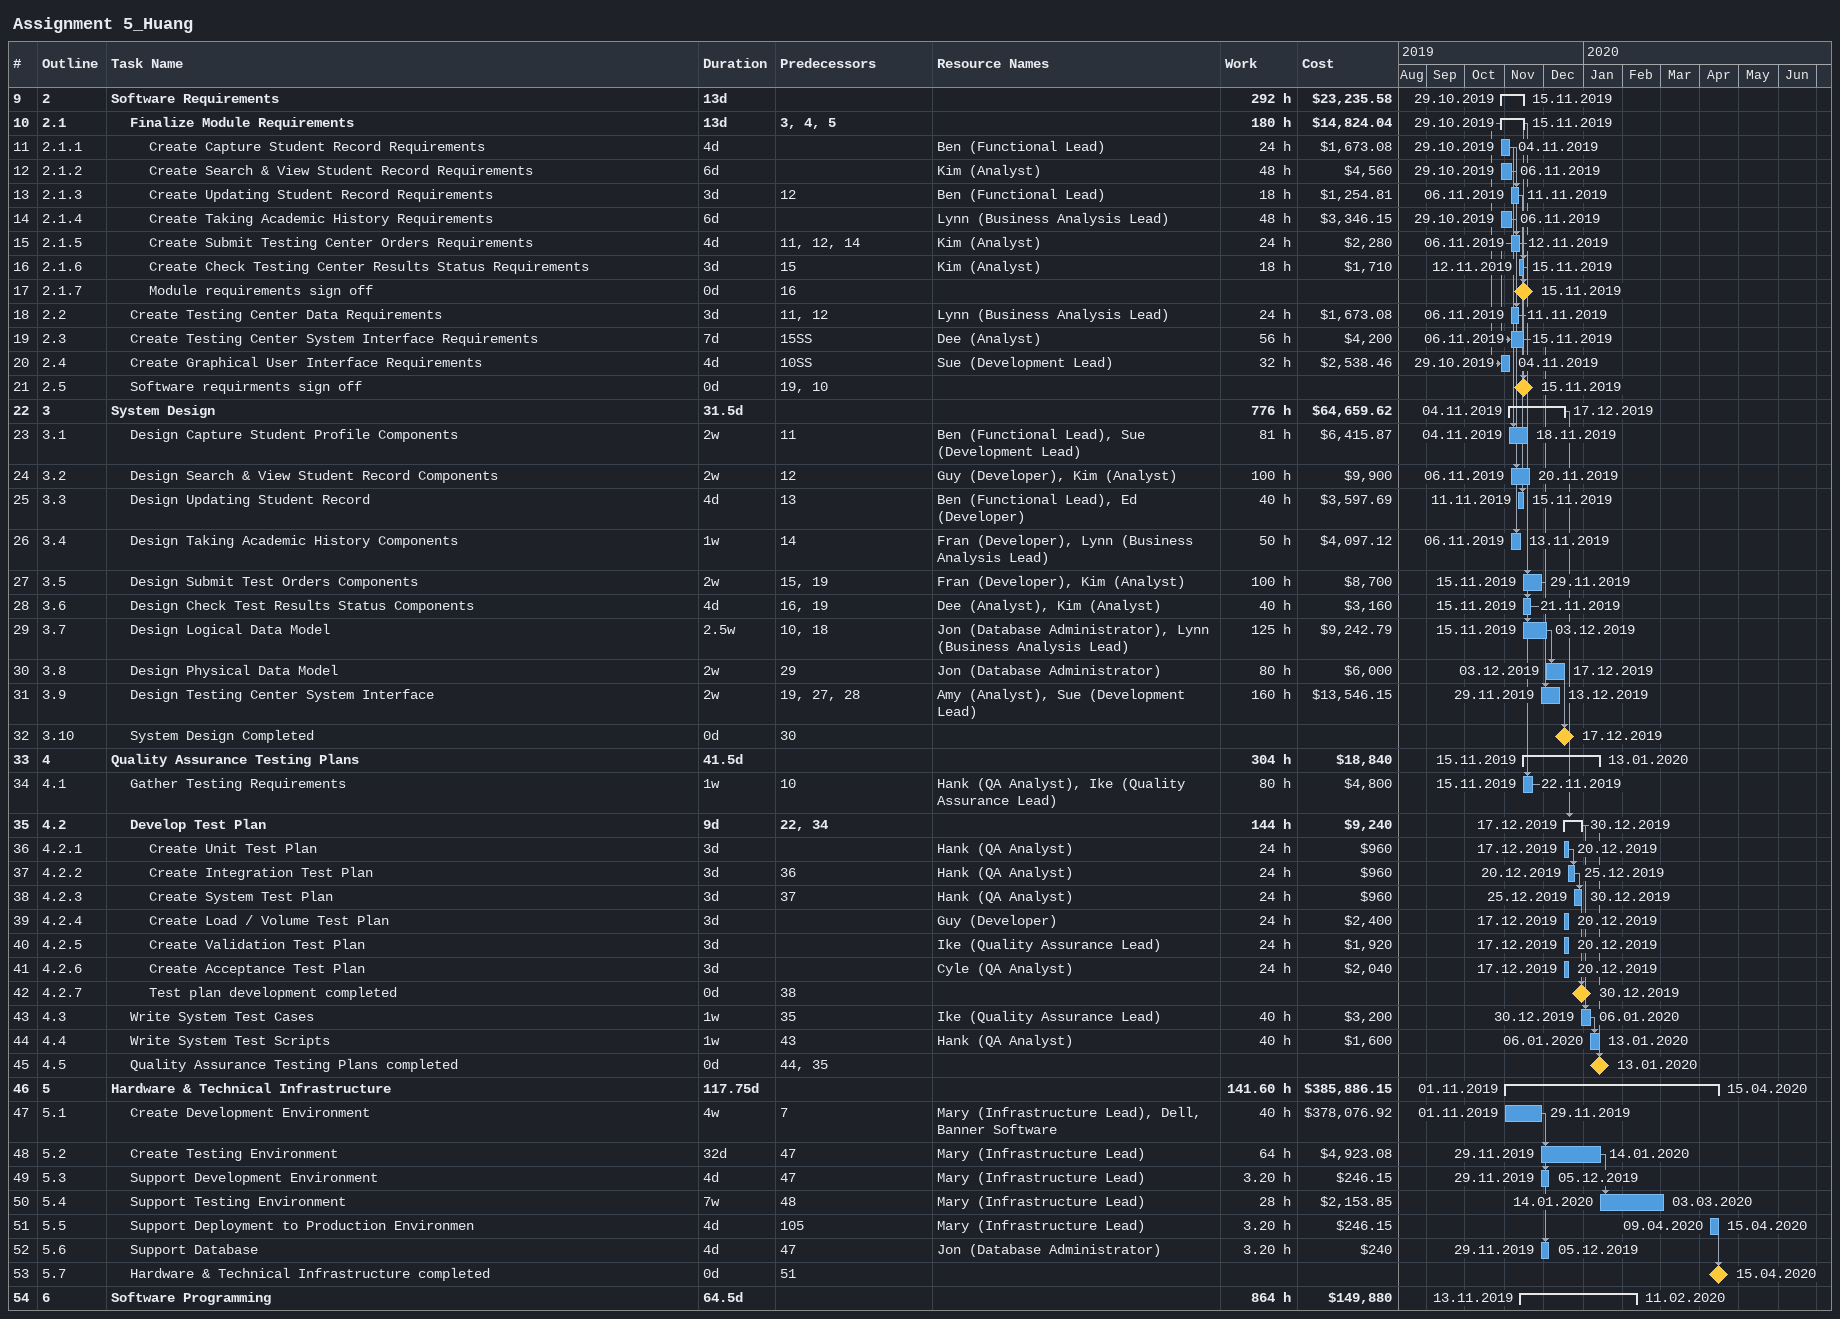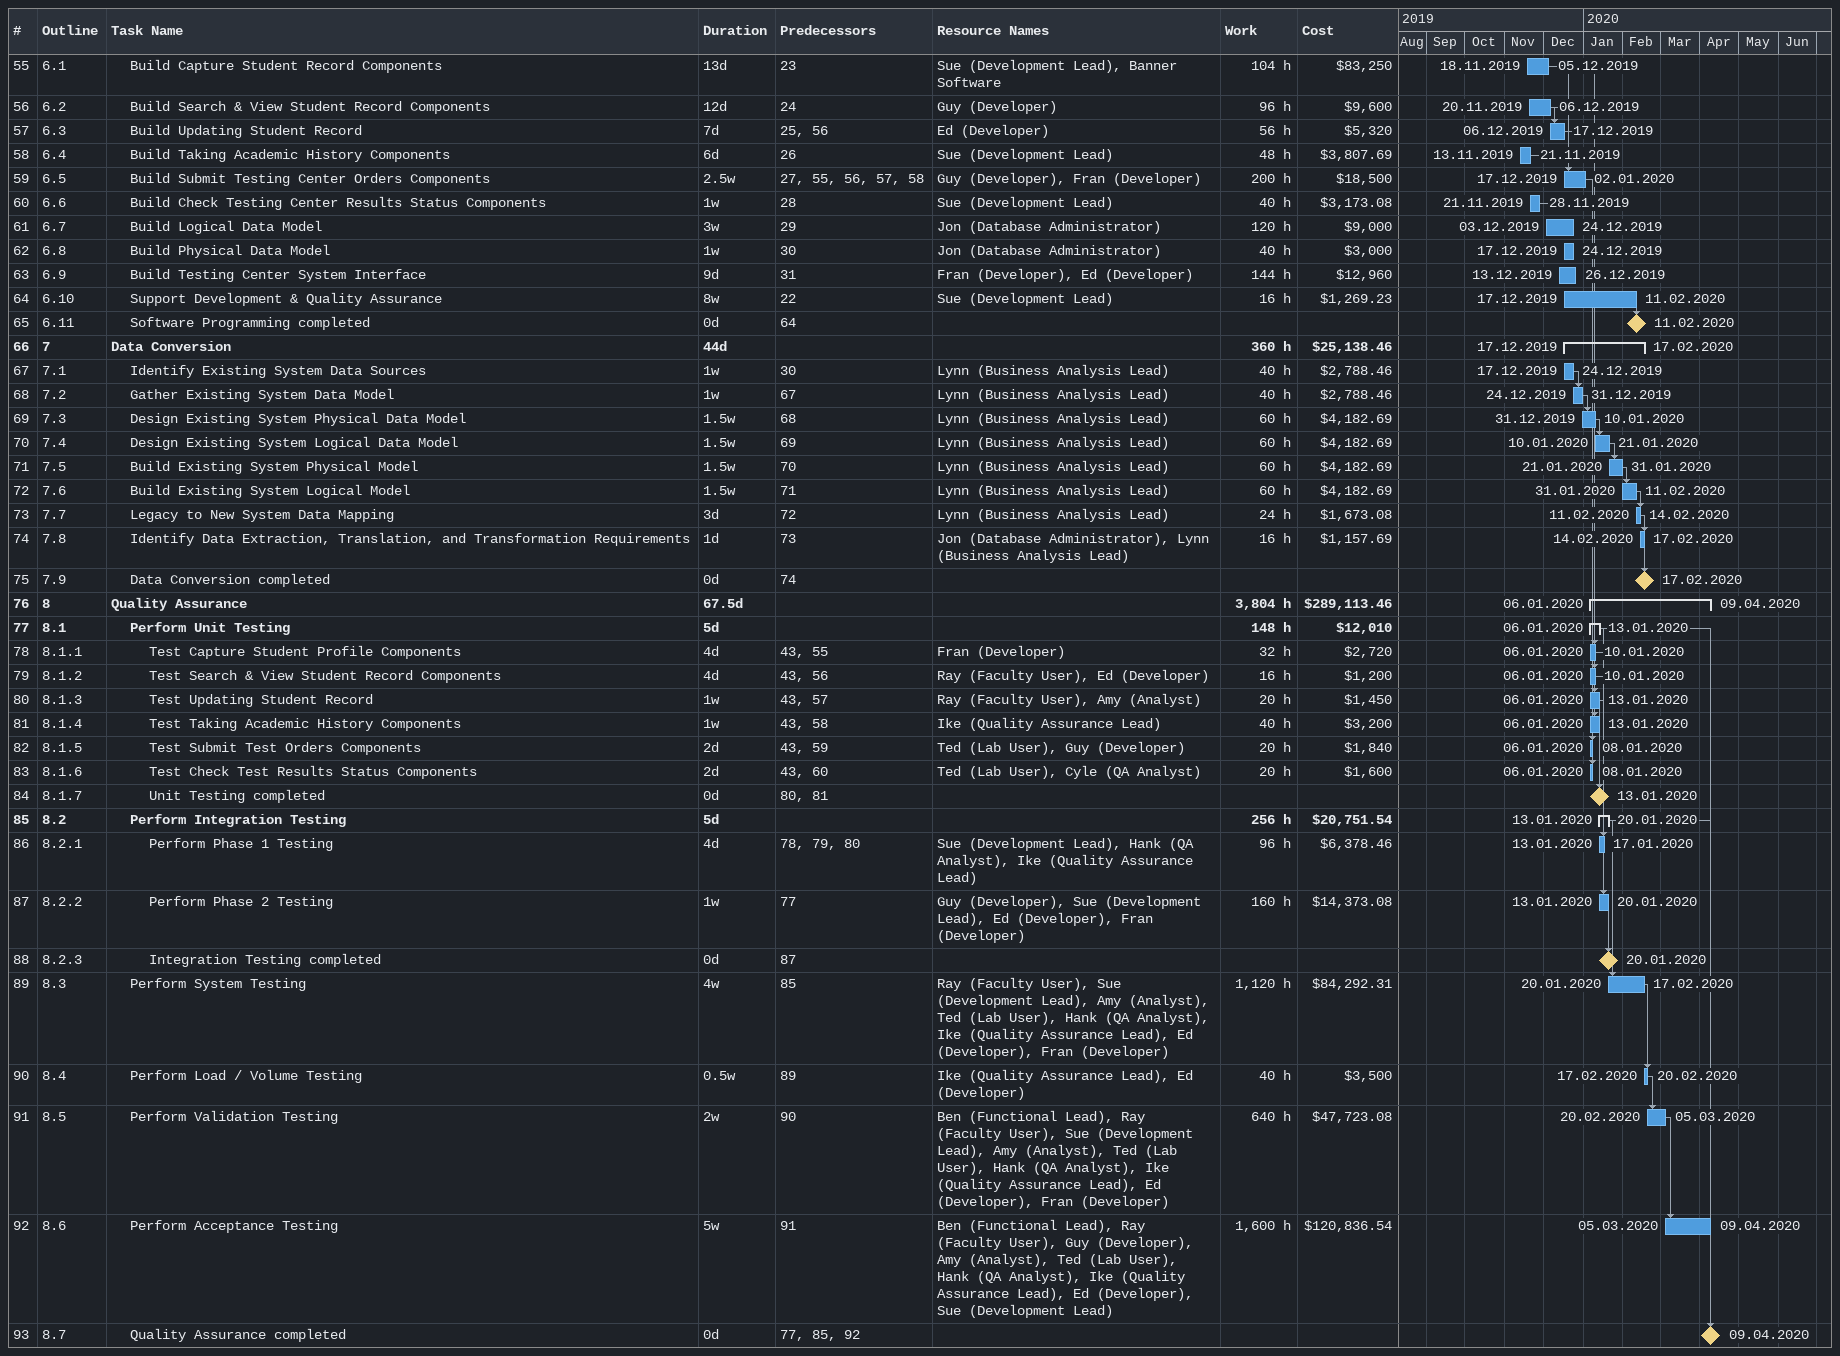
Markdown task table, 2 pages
Assignment 5_Huang

| ID | WBS | Task | Duration | Start | Finish | Predecessors | Resources | Work (h) | Cost ($) |
|---|---|---|---|---|---|---|---|---|---|
| 9 | 2 | **Software Requirements** | 13d | 2019-10-29 | 2019-11-15 |  |  | 292 | 23235.58 |
| 10 | 2.1 | **Finalize Module Requirements** | 13d | 2019-10-29 | 2019-11-15 | 3, 4, 5 |  | 180 | 14824.04 |
| 11 | 2.1.1 | Create Capture Student Record Requirements | 4d | 2019-10-29 | 2019-11-04 |  | Ben (Functional Lead) | 24 | 1673.08 |
| 12 | 2.1.2 | Create Search & View Student Record Requirements | 6d | 2019-10-29 | 2019-11-06 |  | Kim (Analyst) | 48 | 4560 |
| 13 | 2.1.3 | Create Updating Student Record Requirements | 3d | 2019-11-06 | 2019-11-11 | 12 | Ben (Functional Lead) | 18 | 1254.81 |
| 14 | 2.1.4 | Create Taking Academic History Requirements | 6d | 2019-10-29 | 2019-11-06 |  | Lynn (Business Analysis Lead) | 48 | 3346.15 |
| 15 | 2.1.5 | Create Submit Testing Center Orders Requirements | 4d | 2019-11-06 | 2019-11-12 | 11, 12, 14 | Kim (Analyst) | 24 | 2280 |
| 16 | 2.1.6 | Create Check Testing Center Results Status Requirements | 3d | 2019-11-12 | 2019-11-15 | 15 | Kim (Analyst) | 18 | 1710 |
| 17 | 2.1.7 | Module requirements sign off | 0d | 2019-11-15 | 2019-11-15 | 16 |  |  |  |
| 18 | 2.2 | Create Testing Center Data Requirements | 3d | 2019-11-06 | 2019-11-11 | 11, 12 | Lynn (Business Analysis Lead) | 24 | 1673.08 |
| 19 | 2.3 | Create Testing Center System Interface Requirements | 7d | 2019-11-06 | 2019-11-15 | 15SS | Dee (Analyst) | 56 | 4200 |
| 20 | 2.4 | Create Graphical User Interface Requirements | 4d | 2019-10-29 | 2019-11-04 | 10SS | Sue (Development Lead) | 32 | 2538.46 |
| 21 | 2.5 | Software requirments sign off | 0d | 2019-11-15 | 2019-11-15 | 19, 10 |  |  |  |
| 22 | 3 | **System Design** | 31.5d | 2019-11-04 | 2019-12-17 |  |  | 776 | 64659.62 |
| 23 | 3.1 | Design Capture Student Profile Components | 2w | 2019-11-04 | 2019-11-18 | 11 | Ben (Functional Lead), Sue (Development Lead) | 81 | 6415.87 |
| 24 | 3.2 | Design Search & View Student Record Components | 2w | 2019-11-06 | 2019-11-20 | 12 | Guy (Developer), Kim (Analyst) | 100 | 9900 |
| 25 | 3.3 | Design Updating Student Record | 4d | 2019-11-11 | 2019-11-15 | 13 | Ben (Functional Lead), Ed (Developer) | 40 | 3597.69 |
| 26 | 3.4 | Design Taking Academic History Components | 1w | 2019-11-06 | 2019-11-13 | 14 | Fran (Developer), Lynn (Business Analysis Lead) | 50 | 4097.12 |
| 27 | 3.5 | Design Submit Test Orders Components | 2w | 2019-11-15 | 2019-11-29 | 15, 19 | Fran (Developer), Kim (Analyst) | 100 | 8700 |
| 28 | 3.6 | Design Check Test Results Status Components | 4d | 2019-11-15 | 2019-11-21 | 16, 19 | Dee (Analyst), Kim (Analyst) | 40 | 3160 |
| 29 | 3.7 | Design Logical Data Model | 2.5w | 2019-11-15 | 2019-12-03 | 10, 18 | Jon (Database Administrator), Lynn (Business Analysis Lead) | 125 | 9242.79 |
| 30 | 3.8 | Design Physical Data Model | 2w | 2019-12-03 | 2019-12-17 | 29 | Jon (Database Administrator) | 80 | 6000 |
| 31 | 3.9 | Design Testing Center System Interface | 2w | 2019-11-29 | 2019-12-13 | 19, 27, 28 | Amy (Analyst), Sue (Development Lead) | 160 | 13546.15 |
| 32 | 3.10 | System Design Completed | 0d | 2019-12-17 | 2019-12-17 | 30 |  |  |  |
| 33 | 4 | **Quality Assurance Testing Plans** | 41.5d | 2019-11-15 | 2020-01-13 |  |  | 304 | 18840 |
| 34 | 4.1 | Gather Testing Requirements | 1w | 2019-11-15 | 2019-11-22 | 10 | Hank (QA Analyst), Ike (Quality Assurance Lead) | 80 | 4800 |
| 35 | 4.2 | **Develop Test Plan** | 9d | 2019-12-17 | 2019-12-30 | 22, 34 |  | 144 | 9240 |
| 36 | 4.2.1 | Create Unit Test Plan | 3d | 2019-12-17 | 2019-12-20 |  | Hank (QA Analyst) | 24 | 960 |
| 37 | 4.2.2 | Create Integration Test Plan | 3d | 2019-12-20 | 2019-12-25 | 36 | Hank (QA Analyst) | 24 | 960 |
| 38 | 4.2.3 | Create System Test Plan | 3d | 2019-12-25 | 2019-12-30 | 37 | Hank (QA Analyst) | 24 | 960 |
| 39 | 4.2.4 | Create Load / Volume Test Plan | 3d | 2019-12-17 | 2019-12-20 |  | Guy (Developer) | 24 | 2400 |
| 40 | 4.2.5 | Create Validation Test Plan | 3d | 2019-12-17 | 2019-12-20 |  | Ike (Quality Assurance Lead) | 24 | 1920 |
| 41 | 4.2.6 | Create Acceptance Test Plan | 3d | 2019-12-17 | 2019-12-20 |  | Cyle (QA Analyst) | 24 | 2040 |
| 42 | 4.2.7 | Test plan development completed | 0d | 2019-12-30 | 2019-12-30 | 38 |  |  |  |
| 43 | 4.3 | Write System Test Cases | 1w | 2019-12-30 | 2020-01-06 | 35 | Ike (Quality Assurance Lead) | 40 | 3200 |
| 44 | 4.4 | Write System Test Scripts | 1w | 2020-01-06 | 2020-01-13 | 43 | Hank (QA Analyst) | 40 | 1600 |
| 45 | 4.5 | Quality Assurance Testing Plans completed | 0d | 2020-01-13 | 2020-01-13 | 44, 35 |  |  |  |
| 46 | 5 | **Hardware & Technical Infrastructure** | 117.75d | 2019-11-01 | 2020-04-15 |  |  | 141.60 | 385886.15 |
| 47 | 5.1 | Create Development Environment | 4w | 2019-11-01 | 2019-11-29 | 7 | Mary (Infrastructure Lead), Dell, Banner Software | 40 | 378076.92 |
| 48 | 5.2 | Create Testing Environment | 32d | 2019-11-29 | 2020-01-14 | 47 | Mary (Infrastructure Lead) | 64 | 4923.08 |
| 49 | 5.3 | Support Development Environment | 4d | 2019-11-29 | 2019-12-05 | 47 | Mary (Infrastructure Lead) | 3.20 | 246.15 |
| 50 | 5.4 | Support Testing Environment | 7w | 2020-01-14 | 2020-03-03 | 48 | Mary (Infrastructure Lead) | 28 | 2153.85 |
| 51 | 5.5 | Support Deployment to Production Environmen | 4d | 2020-04-09 | 2020-04-15 | 105 | Mary (Infrastructure Lead) | 3.20 | 246.15 |
| 52 | 5.6 | Support Database | 4d | 2019-11-29 | 2019-12-05 | 47 | Jon (Database Administrator) | 3.20 | 240 |
| 53 | 5.7 | Hardware & Technical Infrastructure completed | 0d | 2020-04-15 | 2020-04-15 | 51 |  |  |  |
| 54 | 6 | **Software Programming** | 64.5d | 2019-11-13 | 2020-02-11 |  |  | 864 | 149880 |
| 55 | 6.1 | Build Capture Student Record Components | 13d | 2019-11-18 | 2019-12-05 | 23 | Sue (Development Lead), Banner Software | 104 | 83250 |
| 56 | 6.2 | Build Search & View Student Record Components | 12d | 2019-11-20 | 2019-12-06 | 24 | Guy (Developer) | 96 | 9600 |
| 57 | 6.3 | Build Updating Student Record | 7d | 2019-12-06 | 2019-12-17 | 25, 56 | Ed (Developer) | 56 | 5320 |
| 58 | 6.4 | Build Taking Academic History Components | 6d | 2019-11-13 | 2019-11-21 | 26 | Sue (Development Lead) | 48 | 3807.69 |
| 59 | 6.5 | Build Submit Testing Center Orders Components | 2.5w | 2019-12-17 | 2020-01-02 | 27, 55, 56, 57, 58 | Guy (Developer), Fran (Developer) | 200 | 18500 |
| 60 | 6.6 | Build Check Testing Center Results Status Components | 1w | 2019-11-21 | 2019-11-28 | 28 | Sue (Development Lead) | 40 | 3173.08 |
| 61 | 6.7 | Build Logical Data Model | 3w | 2019-12-03 | 2019-12-24 | 29 | Jon (Database Administrator) | 120 | 9000 |
| 62 | 6.8 | Build Physical Data Model | 1w | 2019-12-17 | 2019-12-24 | 30 | Jon (Database Administrator) | 40 | 3000 |
| 63 | 6.9 | Build Testing Center System Interface | 9d | 2019-12-13 | 2019-12-26 | 31 | Fran (Developer), Ed (Developer) | 144 | 12960 |
| 64 | 6.10 | Support Development & Quality Assurance | 8w | 2019-12-17 | 2020-02-11 | 22 | Sue (Development Lead) | 16 | 1269.23 |
| 65 | 6.11 | Software Programming completed | 0d | 2020-02-11 | 2020-02-11 | 64 |  |  |  |
| 66 | 7 | **Data Conversion** | 44d | 2019-12-17 | 2020-02-17 |  |  | 360 | 25138.46 |
| 67 | 7.1 | Identify Existing System Data Sources | 1w | 2019-12-17 | 2019-12-24 | 30 | Lynn (Business Analysis Lead) | 40 | 2788.46 |
| 68 | 7.2 | Gather Existing System Data Model | 1w | 2019-12-24 | 2019-12-31 | 67 | Lynn (Business Analysis Lead) | 40 | 2788.46 |
| 69 | 7.3 | Design Existing System Physical Data Model | 1.5w | 2019-12-31 | 2020-01-10 | 68 | Lynn (Business Analysis Lead) | 60 | 4182.69 |
| 70 | 7.4 | Design Existing System Logical Data Model | 1.5w | 2020-01-10 | 2020-01-21 | 69 | Lynn (Business Analysis Lead) | 60 | 4182.69 |
| 71 | 7.5 | Build Existing System Physical Model | 1.5w | 2020-01-21 | 2020-01-31 | 70 | Lynn (Business Analysis Lead) | 60 | 4182.69 |
| 72 | 7.6 | Build Existing System Logical Model | 1.5w | 2020-01-31 | 2020-02-11 | 71 | Lynn (Business Analysis Lead) | 60 | 4182.69 |
| 73 | 7.7 | Legacy to New System Data Mapping | 3d | 2020-02-11 | 2020-02-14 | 72 | Lynn (Business Analysis Lead) | 24 | 1673.08 |
| 74 | 7.8 | Identify Data Extraction, Translation, and Transformation Requirements | 1d | 2020-02-14 | 2020-02-17 | 73 | Jon (Database Administrator), Lynn (Business Analysis Lead) | 16 | 1157.69 |
| 75 | 7.9 | Data Conversion completed | 0d | 2020-02-17 | 2020-02-17 | 74 |  |  |  |
| 76 | 8 | **Quality Assurance** | 67.5d | 2020-01-06 | 2020-04-09 |  |  | 3804 | 289113.46 |
| 77 | 8.1 | **Perform Unit Testing** | 5d | 2020-01-06 | 2020-01-13 |  |  | 148 | 12010 |
| 78 | 8.1.1 | Test Capture Student Profile Components | 4d | 2020-01-06 | 2020-01-10 | 43, 55 | Fran (Developer) | 32 | 2720 |
| 79 | 8.1.2 | Test Search & View Student Record Components | 4d | 2020-01-06 | 2020-01-10 | 43, 56 | Ray (Faculty User), Ed (Developer) | 16 | 1200 |
| 80 | 8.1.3 | Test Updating Student Record | 1w | 2020-01-06 | 2020-01-13 | 43, 57 | Ray (Faculty User), Amy (Analyst) | 20 | 1450 |
| 81 | 8.1.4 | Test Taking Academic History Components | 1w | 2020-01-06 | 2020-01-13 | 43, 58 | Ike (Quality Assurance Lead) | 40 | 3200 |
| 82 | 8.1.5 | Test Submit Test Orders Components | 2d | 2020-01-06 | 2020-01-08 | 43, 59 | Ted (Lab User), Guy (Developer) | 20 | 1840 |
| 83 | 8.1.6 | Test Check Test Results Status Components | 2d | 2020-01-06 | 2020-01-08 | 43, 60 | Ted (Lab User), Cyle (QA Analyst) | 20 | 1600 |
| 84 | 8.1.7 | Unit Testing completed | 0d | 2020-01-13 | 2020-01-13 | 80, 81 |  |  |  |
| 85 | 8.2 | **Perform Integration Testing** | 5d | 2020-01-13 | 2020-01-20 |  |  | 256 | 20751.54 |
| 86 | 8.2.1 | Perform Phase 1 Testing | 4d | 2020-01-13 | 2020-01-17 | 78, 79, 80 | Sue (Development Lead), Hank (QA Analyst), Ike (Quality Assurance Lead) | 96 | 6378.46 |
| 87 | 8.2.2 | Perform Phase 2 Testing | 1w | 2020-01-13 | 2020-01-20 | 77 | Guy (Developer), Sue (Development Lead), Ed (Developer), Fran (Developer) | 160 | 14373.08 |
| 88 | 8.2.3 | Integration Testing completed | 0d | 2020-01-20 | 2020-01-20 | 87 |  |  |  |
| 89 | 8.3 | Perform System Testing | 4w | 2020-01-20 | 2020-02-17 | 85 | Ray (Faculty User), Sue (Development Lead), Amy (Analyst), Ted (Lab User), Hank (QA Analyst), Ike (Quality Assurance Lead), Ed (Developer), Fran (Developer) | 1120 | 84292.31 |
| 90 | 8.4 | Perform Load / Volume Testing | 0.5w | 2020-02-17 | 2020-02-20 | 89 | Ike (Quality Assurance Lead), Ed (Developer) | 40 | 3500 |
| 91 | 8.5 | Perform Validation Testing | 2w | 2020-02-20 | 2020-03-05 | 90 | Ben (Functional Lead), Ray (Faculty User), Sue (Development Lead), Amy (Analyst), Ted (Lab User), Hank (QA Analyst), Ike (Quality Assurance Lead), Ed (Developer), Fran (Developer) | 640 | 47723.08 |
| 92 | 8.6 | Perform Acceptance Testing | 5w | 2020-03-05 | 2020-04-09 | 91 | Ben (Functional Lead), Ray (Faculty User), Guy (Developer), Amy (Analyst), Ted (Lab User), Hank (QA Analyst), Ike (Quality Assurance Lead), Ed (Developer), Sue (Development Lead) | 1600 | 120836.54 |
| 93 | 8.7 | Quality Assurance completed | 0d | 2020-04-09 | 2020-04-09 | 77, 85, 92 |  |  |  |
